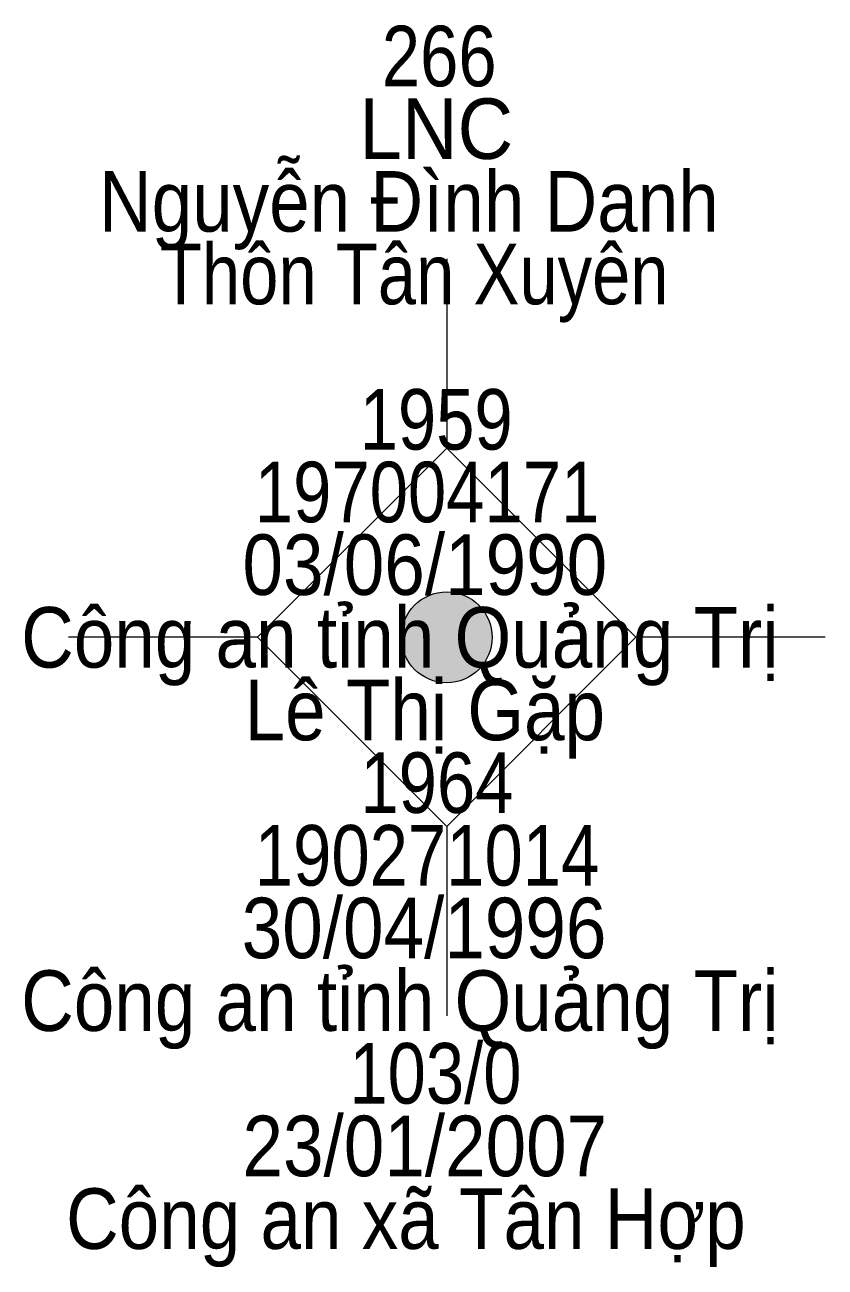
# Model space of a CAD drawing. Header units: metres. Extents: x 550999 to 552168, y 1840994 to 1841978.
# Drawn here: x 551865.66 to 551870.95, y 1841206.67 to 1841214.88 of the extents above; entities that cross this region are included whole.
import ezdxf
from ezdxf.enums import TextEntityAlignment as Align

# ---------------------------------------------------------------- set-up
doc = ezdxf.new("R2010")
doc.units = ezdxf.units.M
doc.header["$LTSCALE"] = 0.16
doc.layers.add('11', color=7, linetype='Continuous', lineweight=13)
doc.layers.add('15', color=7, linetype='Continuous')

msp = doc.modelspace()

# ---------------------------------------------------------------- hatches: boundary and pattern name
at = {"layer": '11'}
msp.add_hatch(color=256, dxfattribs=at).paths.add_polyline_path([(551868.7495, 1841210.83, 1), (551868.1495, 1841210.83, 1)])

# ---------------------------------------------------------------- linework, layer by layer
for p, q in [((551868.45, 1841213.33), (551868.45, 1841212.08)), ((551867.2, 1841210.83), (551865.95, 1841210.83)), ((551870.95, 1841210.83), (551869.7, 1841210.83)), ((551868.45, 1841209.58), (551868.45, 1841208.33))]:
    msp.add_line(p, q, dxfattribs=at)
msp.add_lwpolyline([(551868.45, 1841212.08), (551867.2, 1841210.83), (551868.45, 1841209.58), (551869.7, 1841210.83)], close=True, dxfattribs=at)
msp.add_circle((551868.4495, 1841210.83), 0.3, dxfattribs=at)

# ---------------------------------------------------------------- texts
at = {"layer": '15'}
for s, width, p in [('266', 0.85, (551868.4, 1841214.47)), ('LNC', 0.95, (551868.38, 1841213.99)), ('Nguyễn Đình Danh', 0.9, (551868.2, 1841213.51)), ('Thôn Tân Xuyên', 0.85, (551868.235, 1841213.03)), ('1959', 0.85, (551868.38, 1841212.07)), ('197004171', 0.85, (551868.32, 1841211.59)), ('03/06/1990', 0.9, (551868.305, 1841211.11)), ('Công an tỉnh Quảng Trị', 0.9, (551868.14, 1841210.63)), ('Lê Thị Gặp', 0.9, (551868.305, 1841210.15)), ('1964', 0.85, (551868.385, 1841209.67)), ('190271014', 0.85, (551868.32, 1841209.19)), ('30/04/1996', 0.9, (551868.3, 1841208.71)), ('Công an tỉnh Quảng Trị', 0.9, (551868.14, 1841208.23)), ('103/0', 0.85, (551868.375, 1841207.75)), ('23/01/2007', 0.9, (551868.305, 1841207.27)), ('Công an xã Tân Hợp', 0.9, (551868.18, 1841206.79))]:
    msp.add_text(s, height=0.4, dxfattribs=dict(at, width=width)).set_placement(p, align=Align.CENTER)

doc.saveas('drawing.dxf')
